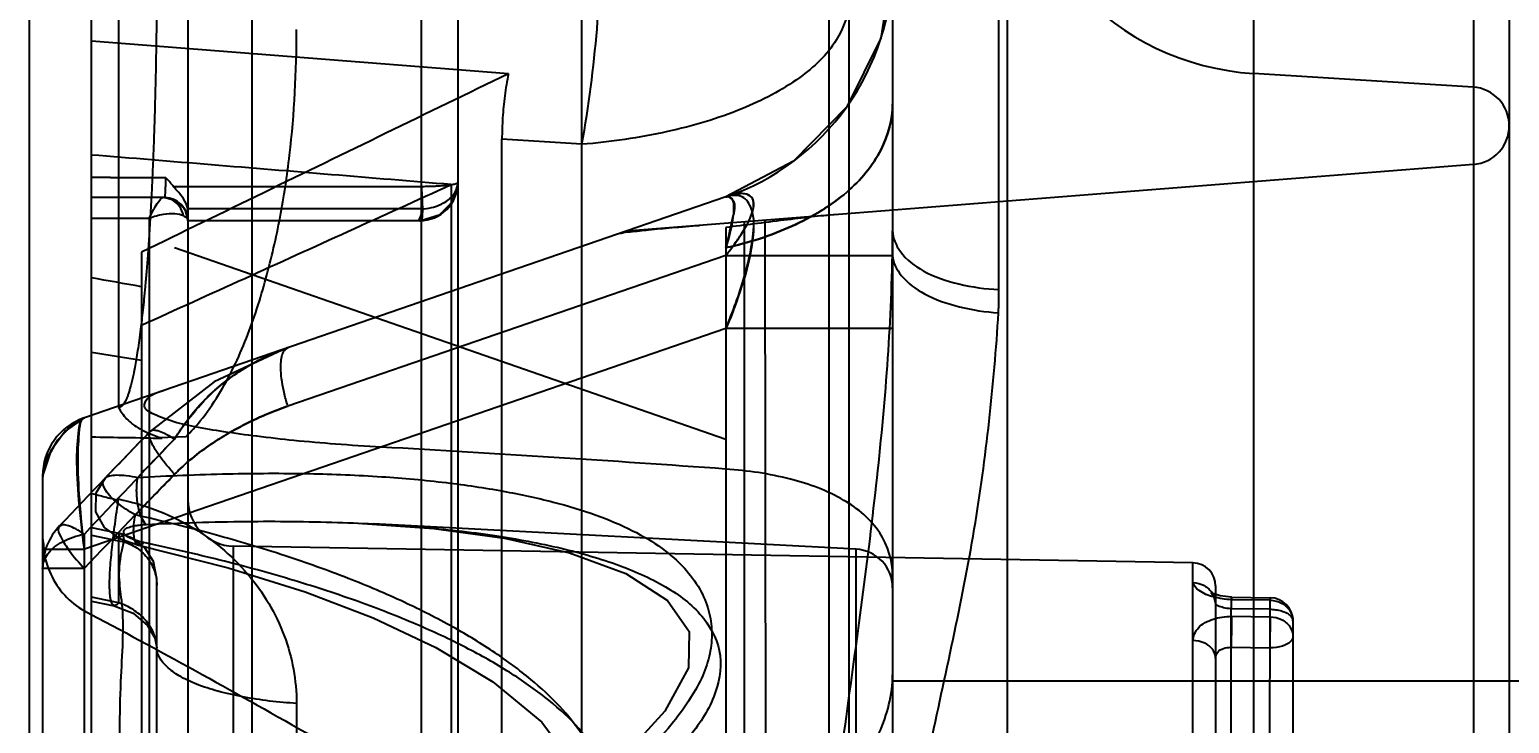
# Model space of a CAD drawing. Header units: millimetres. Extents: x 3267 to 5677, y -4731 to 2600.
# Drawn here: x 4723.18 to 4742.42, y -157.64 to -148.62 of the extents above; entities that cross this region are included whole.
import ezdxf

# ---------------------------------------------------------------- set-up
doc = ezdxf.new("R2010")
doc.units = ezdxf.units.MM
doc.header["$LTSCALE"] = 16.335
doc.header["$PDMODE"] = 3
doc.header["$PDSIZE"] = 0.3125
doc.layers.get('0').update_dxf_attribs({"linetype": 'CONTINUOUS'})
doc.layers.get('Defpoints').update_dxf_attribs({"linetype": 'CONTINUOUS'})
doc.styles.get("Standard").update_dxf_attribs({"font": 'txt', "width": 0.8})
doc.dimstyles.get("Standard").update_dxf_attribs({"dimtxt": 0.15625, "dimasz": 0.1875, "dimexe": 0.125, "dimexo": 0.0625, "dimtad": 0, "dimtih": 1, "dimtoh": 1, "dimdsep": 46, "dimtxsty": 'Standard', "dimcen": 0.09, "dimadec": 0, "dimazin": 0, "dimtp": 0.01, "dimtm": 0.01, "dimtfac": 1, "dimtofl": 0, "dimtmove": 0, "dimatfit": 3, "dimfxl": 0, "dimtolj": 1, "dimarcsym": 0})

# ---------------------------------------------------------------- blocks, each defined once
blk = doc.blocks.new('*D133')
at = {"color": 4, "lineweight": -2}
for p, q in [((4723.177, -202.237), (4723.177, -27.593)), ((4731.177, -27.593), (4748.892, -27.593)), ((4793.176, -27.593), (4772.359, -27.593)), ((4801.176, -192.521), (4801.176, -27.593))]:
    blk.add_line(p, q, dxfattribs=at)
at = {"color": 4}
for points in [[(4731.177, -26.259), (4731.177, -28.926), (4723.177, -27.593)], [(4793.176, -26.259), (4793.176, -28.926), (4801.176, -27.593)]]:
    blk.add_solid(points, dxfattribs=at)
at = {"layer": 'Defpoints', "color": 0}
for p in [(4723.177, -27.593), (4801.176, -192.521), (4723.177, -202.237)]:
    blk.add_point(p, dxfattribs=at)
at = {"color": 6, "insert": (4760.626, -27.593), "char_height": 8, "attachment_point": 5}
blk.add_mtext('\\A1;78.00', dxfattribs=at)

msp = doc.modelspace()

# ---------------------------------------------------------------- linework, layer by layer
at = {"color": 6, "linetype": 'Continuous'}
for p, q in [((4723.981, -365.077), (4723.981, -45.077)), ((4728.274, -174.175), (4728.274, -97.94)), ((4728.748, -98.44), (4728.748, -174.047)), ((4725.236, -99.547), (4725.236, -278.306)), ((4726.066, -114.238), (4726.066, -254.39)), ((4733.571, -115.642), (4733.571, -195.988)), ((4734.401, -116.63), (4734.401, -253.414)), ((4724.335, -132.858), (4724.335, -153.531)), ((4730.36, -167.252), (4730.36, -137.98)), ((4741.957, -141.183), (4741.957, -258.911)), ((4733.831, -141.636), (4733.831, -166.04)), ((4742.421, -141.685), (4742.421, -258.408)), ((4739.093, -142.366), (4739.093, -257.727)), ((4735.889, -145.777), (4735.889, -254.317)), ((4735.784, -151.999), (4735.784, -146.648)), ((4729.403, -149.191), (4723.981, -148.767)), ((4741.949, -149.365), (4739.093, -149.187)), ((4733.804, -149.62), (4733.111, -150.329)), ((4729.32, -163.041), (4729.32, -150.042)), ((4730.36, -150.109), (4729.32, -150.042)), ((4741.957, -150.371), (4730.944, -151.237)), ((4733.111, -150.329), (4732.232, -150.794)), ((4724.231, -150.542), (4723.981, -150.542)), ((4724.231, -150.542), (4724.95, -150.542)), ((4725.045, -150.656), (4728.263, -150.656)), ((4728.66, -150.633), (4728.66, -164.47)), ((4732.232, -150.794), (4723.889, -153.667)), ((4724.934, -150.802), (4723.981, -150.802)), ((4723.981, -151.069), (4724.733, -151.069)), ((4724.733, -151.069), (4724.733, -178.364)), ((4728.274, -150.949), (4725.236, -150.949)), ((4728.274, -151.103), (4725.236, -151.103)), ((4732.232, -151.191), (4732.232, -166.287)), ((4732.472, -151.117), (4732.472, -248.976)), ((4732.74, -151.096), (4732.796, -192.891)), ((4725.063, -151.453), (4732.232, -153.944)), ((4724.631, -151.514), (4724.631, -167.424)), ((4732.232, -151.554), (4726.534, -153.516)), ((4732.232, -151.554), (4734.398, -151.554)), ((4732.232, -152.504), (4723.889, -155.377)), ((4734.401, -152.504), (4732.232, -152.504)), ((4726.527, -152.758), (4725.577, -153.199)), ((4725.577, -153.199), (4724.747, -153.841)), ((4723.888, -153.666), (4723.641, -153.84)), ((4724.858, -153.925), (4725.211, -153.909)), ((4723.346, -154.417), (4723.346, -162.654)), ((4723.981, -155.092), (4724.354, -155.171)), ((4733.925, -155.376), (4727.647, -155.047)), ((4723.889, -161.703), (4723.889, -155.179)), ((4723.981, -155.192), (4724.335, -155.266)), ((4724.335, -155.266), (4724.335, -156.074)), ((4723.346, -155.377), (4723.888, -155.377)), ((4725.828, -164.358), (4725.828, -155.336)), ((4738.306, -155.554), (4725.828, -155.336)), ((4733.925, -162.307), (4733.925, -155.376)), ((4723.888, -155.626), (4723.346, -155.626)), ((4738.306, -164.14), (4738.306, -155.554)), ((4724.831, -173.817), (4724.831, -155.758)), ((4738.602, -155.855), (4738.602, -163.838)), ((4724.335, -156.074), (4723.981, -156.001)), ((4723.981, -156.053), (4724.275, -156.113)), ((4738.808, -156), (4739.31, -156.008)), ((4739.311, -156.041), (4738.808, -156.033)), ((4739.306, -158.454), (4739.311, -156.041)), ((4738.803, -158.589), (4738.803, -156.151)), ((4739.306, -156.158), (4738.803, -156.151)), ((4738.808, -156.249), (4739.311, -156.257)), ((4739.607, -156.309), (4739.607, -158.303)), ((4738.803, -156.653), (4739.306, -156.661)), ((4801.176, -157.092), (4734.401, -157.092)), ((4726.649, -157.382), (4726.649, -158.727))]:
    msp.add_line(p, q, dxfattribs=at)
for points in [[(4734.401, -147.752), (4734.249, -148.73), (4733.804, -149.62)], [(4728.251, -151.103), (4728.517, -151.024), (4728.688, -150.84), (4728.746, -150.639)], [(4728.274, -151.103), (4728.505, -151.032), (4728.671, -150.87), (4728.746, -150.638)], [(4728.746, -150.634), (4728.743, -150.651), (4728.739, -150.666), (4728.734, -150.676), (4728.728, -150.68)], [(4725.195, -150.952), (4725.082, -150.84), (4724.934, -150.802)], [(4724.934, -150.802), (4725.085, -150.842), (4725.195, -150.952), (4725.236, -151.102)], [(4723.888, -153.666), (4723.691, -153.794), (4723.526, -153.977), (4723.4, -154.204)], [(4723.888, -153.666), (4723.7, -153.787), (4723.539, -153.959)], [(4723.641, -153.84), (4723.451, -154.096), (4723.346, -154.42)], [(4723.539, -153.959), (4723.415, -154.17), (4723.346, -154.417)], [(4724.159, -154.451), (4724.04, -154.648), (4724.035, -154.891), (4724.147, -155.094), (4724.345, -155.237), (4724.594, -155.322)], [(4727.444, -155.037), (4728.436, -155.107), (4729.355, -155.232), (4730.198, -155.424), (4730.929, -155.694), (4731.473, -156.043), (4731.754, -156.447), (4731.745, -156.919), (4731.44, -157.485), (4730.948, -158.02), (4730.339, -158.518)], [(4724.831, -155.76), (4724.788, -155.538), (4724.677, -155.359), (4724.524, -155.237), (4724.353, -155.173)], [(4724.594, -155.322), (4725.759, -155.617), (4726.759, -155.93), (4727.646, -156.27), (4728.458, -156.654), (4729.202, -157.101), (4729.839, -157.627), (4730.287, -158.229), (4730.443, -158.842)], [(4738.808, -156), (4738.66, -155.983), (4738.565, -155.954), (4738.544, -155.943), (4738.575, -155.982), (4738.602, -156.085)], [(4724.275, -156.113), (4724.522, -156.21), (4724.709, -156.368), (4724.806, -156.53), (4724.831, -156.66)]]:
    msp.add_lwpolyline(points, dxfattribs=at)
for centre, radius, start, end in [((4739.306, -145.777), 3.417, 93.5697, 266.4303), ((4731.185, -147.753), 3.216, 289.0001, 360), ((4741.917, -149.868), 0.504, 274.4999, 86.4303), ((4728.248, -150.603), 0.5, 270, 0), ((4724.934, -151.103), 0.301, 0, 90), ((4736.418, -182.325), 31.414, 96.9941, 97.6577), ((4714.04, -151.209), 20.361, 359.0293, 359.9336), ((4724.314, -151.987), 11.469, 358.4359, 359.9443), ((4724.15, -154.427), 0.804, 109, 180), ((4815.143, -241.645), 126.019, 135.83303, 136.6095), ((4814.857, -240.478), 124.704, 136.05905, 136.84198), ((4815.087, -241.591), 125.941, 135.83287, 136.22202), ((4815.525, -241.119), 125.631, 136.06035, 136.37556), ((4814.849, -241.614), 125.171, 135.83296, 136.60964), ((4814.809, -241.576), 125.115, 135.8329, 136.16931), ((4725.839, -154.733), 0.603, 180, 269), ((4724.15, -155.626), 0.804, 136.6094, 180), ((4733.899, -155.878), 0.502, 0, 87), ((4738.301, -155.855), 0.301, 0, 88.9997), ((4739.306, -156.309), 0.301, 359.9996, 89.1332)]:
    msp.add_arc(centre, radius, start, end, dxfattribs=at)
for centre, major_axis, ratio, start_param, end_param in [((4549.851, -170.463), (632.061, -100.088), 0.073919, 1.302347, 1.303417), ((4738.907, -200.047), (593.837, -95.142), 0.073664, 1.60664, 1.607734), ((4711.955, -185.977), (96.55, 0), 0.335213, 1.359208, 1.406478)]:
    msp.add_ellipse(centre, major_axis=major_axis, ratio=ratio, start_param=start_param, end_param=end_param, dxfattribs=at)
for points, knots in [([(4730.36, -150.109), (4730.45, -149.613), (4730.577, -148.598), (4730.637, -147.335), (4730.615, -146.355), (4730.565, -145.7), (4730.486, -145.132), (4730.408, -144.786), (4730.36, -144.634)], [0, 0, 0, 0, 0.274324, 0.555805, 0.687529, 0.807843, 0.913131, 1, 1, 1, 1]), ([(4724.831, -147.761), (4724.831, -147.951), (4724.829, -148.301), (4724.824, -148.785), (4724.816, -149.192), (4724.808, -149.533), (4724.8, -149.82), (4724.792, -150.061), (4724.784, -150.263), (4724.778, -150.429), (4724.771, -150.572), (4724.762, -150.762), (4724.749, -151.006), (4724.732, -151.292), (4724.714, -151.548), (4724.697, -151.767), (4724.68, -151.955), (4724.665, -152.119), (4724.65, -152.263), (4724.635, -152.392), (4724.62, -152.523), (4724.602, -152.655), (4724.583, -152.788), (4724.564, -152.905), (4724.546, -153.008), (4724.528, -153.098), (4724.511, -153.175), (4724.494, -153.242), (4724.479, -153.299), (4724.464, -153.347), (4724.45, -153.387), (4724.433, -153.431), (4724.411, -153.474), (4724.381, -153.519), (4724.35, -153.53), (4724.335, -153.531)], [0, 0, 0, 0, 0.09748, 0.179672, 0.248718, 0.306497, 0.35467, 0.396043, 0.430215, 0.458346, 0.4812, 0.503715, 0.556137, 0.606693, 0.650563, 0.687606, 0.719505, 0.747436, 0.772134, 0.794171, 0.814053, 0.839559, 0.862527, 0.882821, 0.90065, 0.916228, 0.929764, 0.941447, 0.951483, 0.960023, 0.967247, 0.973315, 0.983974, 0.992429, 1, 1, 1, 1]), ([(4733.831, -148.226), (4733.831, -148.41), (4733.686, -148.822), (4733.163, -149.303), (4732.402, -149.694), (4731.441, -149.977), (4730.733, -150.079), (4730.36, -150.109)], [0, 0, 0, 0, 0.130542, 0.291516, 0.493899, 0.733917, 1, 1, 1, 1]), ([(4725.212, -153.909), (4725.277, -153.846), (4725.432, -153.676), (4725.716, -153.26), (4726.014, -152.64), (4726.261, -151.857), (4726.445, -151.059), (4726.608, -149.98), (4726.649, -149.161), (4726.649, -148.616)], [0, 0, 0, 0, 0.048584, 0.122871, 0.269322, 0.415578, 0.561921, 0.707866, 1, 1, 1, 1]), ([(4729.403, -149.191), (4728.872, -149.449), (4727.812, -149.965), (4726.221, -150.739), (4725.161, -151.256), (4724.631, -151.514)], [0, 0, 0, 0, 0.333367, 0.666702, 1, 1, 1, 1]), ([(4729.403, -149.191), (4729.385, -149.286), (4729.354, -149.477), (4729.326, -149.761), (4729.32, -149.949), (4729.32, -150.042)], [0, 0, 0, 0, 0.340969, 0.675786, 1, 1, 1, 1]), ([(4734.401, -149.585), (4734.401, -149.788), (4734.275, -150.231), (4733.895, -150.683), (4733.471, -150.984), (4732.955, -151.254), (4732.527, -151.391), (4732.232, -151.453)], [0, 0, 0, 0, 0.19841, 0.431538, 0.564194, 0.705677, 1, 1, 1, 1]), ([(4732.232, -151.453), (4732.527, -151.391), (4732.955, -151.254), (4733.472, -150.984), (4733.895, -150.683), (4734.275, -150.231), (4734.401, -149.788), (4734.401, -149.585)], [0, 0, 0, 0, 0.29434, 0.435828, 0.568484, 0.801601, 1, 1, 1, 1]), ([(4728.66, -150.633), (4728.141, -150.59), (4727.101, -150.504), (4725.541, -150.376), (4724.501, -150.29), (4723.981, -150.248)], [0, 0, 0, 0, 0.333223, 0.666557, 1, 1, 1, 1]), ([(4724.631, -152.463), (4725.078, -152.259), (4725.974, -151.853), (4727.317, -151.242), (4728.213, -150.836), (4728.66, -150.633)], [0, 0, 0, 0, 0.333301, 0.666636, 1, 1, 1, 1]), ([(4724.934, -150.802), (4724.936, -150.802), (4724.937, -150.793), (4724.94, -150.781), (4724.941, -150.758), (4724.944, -150.728), (4724.945, -150.691), (4724.948, -150.628), (4724.949, -150.578), (4724.95, -150.542)], [0, 0, 0, 0, 0.020391, 0.074183, 0.160248, 0.276529, 0.420852, 0.591015, 1, 1, 1, 1]), ([(4724.95, -150.547), (4724.96, -150.559), (4724.984, -150.58), (4725.014, -150.618), (4725.035, -150.644), (4725.045, -150.656)], [0, 0, 0, 0, 0.321686, 0.662824, 1, 1, 1, 1]), ([(4725.236, -150.985), (4725.236, -150.949), (4725.214, -150.868), (4725.143, -150.759), (4725.075, -150.694), (4725.045, -150.656)], [0, 0, 0, 0, 0.280517, 0.626971, 1, 1, 1, 1]), ([(4728.274, -150.949), (4728.317, -150.946), (4728.398, -150.936), (4728.506, -150.902), (4728.591, -150.856), (4728.658, -150.807), (4728.702, -150.75), (4728.727, -150.699), (4728.748, -150.652), (4728.748, -150.621), (4728.748, -150.603)], [0, 0, 0, 0, 0.202272, 0.378018, 0.527657, 0.652832, 0.762666, 0.855177, 0.919372, 1, 1, 1, 1]), ([(4728.274, -150.656), (4728.297, -150.656), (4728.331, -150.655), (4728.375, -150.654), (4728.405, -150.653), (4728.435, -150.652), (4728.463, -150.651), (4728.49, -150.649), (4728.521, -150.647), (4728.555, -150.645), (4728.591, -150.641), (4728.624, -150.638), (4728.656, -150.634), (4728.684, -150.629), (4728.713, -150.622), (4728.733, -150.617), (4728.748, -150.608), (4728.748, -150.603)], [0, 0, 0, 0, 0.14418, 0.210493, 0.273804, 0.334691, 0.393326, 0.449737, 0.503953, 0.586159, 0.662351, 0.731248, 0.791571, 0.859631, 0.914257, 0.972679, 1, 1, 1, 1]), ([(4728.274, -151.103), (4728.277, -151.102), (4728.281, -151.088), (4728.284, -151.07), (4728.287, -151.042), (4728.288, -151.014), (4728.289, -150.985), (4728.289, -150.953), (4728.289, -150.918), (4728.288, -150.882), (4728.287, -150.844), (4728.285, -150.805), (4728.283, -150.77), (4728.281, -150.738), (4728.278, -150.701), (4728.276, -150.674), (4728.274, -150.656)], [0, 0, 0, 0, 0.022258, 0.074921, 0.143783, 0.200219, 0.264483, 0.335895, 0.41331, 0.495115, 0.579918, 0.66632, 0.752927, 0.817175, 0.880162, 1, 1, 1, 1]), ([(4724.733, -151.069), (4724.758, -151.02), (4724.799, -150.936), (4724.854, -150.852), (4724.893, -150.802), (4724.911, -150.802)], [0, 0, 0, 0, 0.504707, 0.83869, 1, 1, 1, 1]), ([(4725.177, -151.037), (4725.168, -150.994), (4725.134, -150.913), (4725.037, -150.824), (4724.953, -150.801), (4724.911, -150.801)], [0, 0, 0, 0, 0.344484, 0.669866, 1, 1, 1, 1]), ([(4732.232, -151.554), (4732.291, -151.481), (4732.392, -151.347), (4732.517, -151.144), (4732.59, -150.978), (4732.606, -150.82), (4732.502, -150.744), (4732.374, -150.752), (4732.285, -150.776), (4732.232, -150.794)], [0, 0, 0, 0, 0.230807, 0.418215, 0.583553, 0.690564, 0.770649, 0.86286, 1, 1, 1, 1]), ([(4732.232, -151.554), (4732.267, -151.511), (4732.332, -151.426), (4732.419, -151.301), (4732.492, -151.184), (4732.545, -151.077), (4732.582, -150.981), (4732.597, -150.898), (4732.589, -150.828), (4732.552, -150.777), (4732.492, -150.752), (4732.418, -150.749), (4732.329, -150.763), (4732.266, -150.782), (4732.232, -150.794)], [0, 0, 0, 0, 0.137628, 0.263242, 0.376786, 0.476469, 0.560334, 0.629048, 0.683639, 0.729565, 0.778231, 0.837844, 0.911195, 1, 1, 1, 1]), ([(4732.232, -152.504), (4732.323, -152.287), (4732.467, -151.897), (4732.587, -151.375), (4732.613, -151.004), (4732.461, -150.752), (4732.299, -150.771), (4732.232, -150.794)], [0, 0, 0, 0, 0.350132, 0.615024, 0.7957, 0.895275, 1, 1, 1, 1]), ([(4732.232, -151.453), (4732.271, -151.325), (4732.297, -151.131), (4732.384, -150.865), (4732.264, -150.783), (4732.232, -150.794)], [0, 0, 0, 0, 0.553767, 0.860353, 1, 1, 1, 1]), ([(4732.232, -150.794), (4732.246, -150.789), (4732.276, -150.784), (4732.315, -150.815), (4732.331, -150.869), (4732.335, -150.944), (4732.328, -151.041), (4732.299, -151.215), (4732.262, -151.354), (4732.232, -151.453)], [0, 0, 0, 0, 0.060095, 0.113181, 0.184249, 0.284195, 0.41583, 0.579458, 1, 1, 1, 1]), ([(4724.733, -151.069), (4724.793, -151.046), (4724.904, -151.014), (4725.056, -151.002), (4725.144, -151.019), (4725.177, -151.037)], [0, 0, 0, 0, 0.426864, 0.750224, 1, 1, 1, 1]), ([(4725.177, -151.037), (4725.188, -151.043), (4725.208, -151.054), (4725.23, -151.077), (4725.236, -151.095), (4725.236, -151.103)], [0, 0, 0, 0, 0.410964, 0.734493, 1, 1, 1, 1]), ([(4728.274, -150.949), (4728.278, -150.975), (4728.282, -151.016), (4728.226, -151.102), (4728.251, -151.103)], [0, 0, 0, 0, 0.51475, 1, 1, 1, 1]), ([(4733.667, -151.023), (4733.561, -151.032), (4733.334, -151.054), (4732.976, -151.097), (4732.725, -151.129), (4732.593, -151.145)], [0, 0, 0, 0, 0.295918, 0.63226, 1, 1, 1, 1]), ([(4730.856, -151.268), (4730.898, -151.253), (4731.024, -151.245), (4731.249, -151.216), (4731.55, -151.191), (4731.771, -151.172), (4731.89, -151.163)], [0, 0, 0, 0, 0.128065, 0.360547, 0.656003, 1, 1, 1, 1]), ([(4732.592, -151.108), (4732.592, -151.199), (4732.58, -151.39), (4732.513, -151.737), (4732.384, -152.109), (4732.289, -152.386), (4732.232, -152.504)], [0, 0, 0, 0, 0.187799, 0.395917, 0.728869, 1, 1, 1, 1]), ([(4732.593, -151.145), (4732.591, -151.269), (4732.561, -151.542), (4732.434, -151.997), (4732.308, -152.321), (4732.232, -152.504)], [0, 0, 0, 0, 0.263927, 0.578292, 1, 1, 1, 1]), ([(4734.401, -151.233), (4734.401, -151.329), (4734.502, -151.552), (4734.82, -151.793), (4735.27, -151.943), (4735.608, -151.991), (4735.784, -151.999)], [0, 0, 0, 0, 0.170825, 0.39946, 0.690175, 1, 1, 1, 1]), ([(4733.249, -164.576), (4733.22, -163.453), (4733.298, -161.759), (4733.536, -159.523), (4733.755, -157.867), (4733.981, -156.245), (4734.183, -154.656), (4734.337, -153.096), (4734.389, -152.063), (4734.398, -151.552)], [0, 0, 0, 0, 0.257636, 0.387754, 0.515549, 0.640629, 0.763121, 0.882893, 1, 1, 1, 1]), ([(4734.398, -151.554), (4734.405, -151.648), (4734.518, -151.86), (4734.835, -152.089), (4735.277, -152.239), (4735.608, -152.291), (4735.779, -152.3)], [0, 0, 0, 0, 0.17028, 0.400719, 0.691435, 1, 1, 1, 1]), ([(4734.083, -163.867), (4734.084, -163.016), (4734.281, -161.035), (4734.825, -158.128), (4735.517, -155.154), (4735.717, -153.243), (4735.779, -152.3)], [0, 0, 0, 0, 0.218036, 0.508595, 0.757972, 1, 1, 1, 1]), ([(4725.063, -153.944), (4725.171, -153.764), (4725.426, -153.425), (4725.93, -153.018), (4726.324, -152.828), (4726.534, -152.756)], [0, 0, 0, 0, 0.32758, 0.652911, 1, 1, 1, 1]), ([(4725.063, -153.944), (4725.174, -153.763), (4725.433, -153.424), (4725.935, -153.015), (4726.327, -152.827), (4726.534, -152.756)], [0, 0, 0, 0, 0.33149, 0.657711, 1, 1, 1, 1]), ([(4726.534, -153.516), (4726.531, -153.506), (4726.511, -153.44), (4726.481, -153.321), (4726.453, -153.165), (4726.442, -153.028), (4726.446, -152.93), (4726.457, -152.868), (4726.468, -152.832), (4726.482, -152.802), (4726.502, -152.774), (4726.521, -152.76), (4726.534, -152.756)], [0, 0, 0, 0, 0.040045, 0.258689, 0.460907, 0.63408, 0.771298, 0.826207, 0.872632, 0.913103, 0.949687, 1, 1, 1, 1]), ([(4727.749, -154.048), (4727.551, -154.037), (4727.172, -154.013), (4726.633, -153.966), (4726.149, -153.912), (4725.719, -153.852), (4725.349, -153.794), (4725.033, -153.72), (4724.83, -153.639), (4724.636, -153.545), (4724.726, -153.36), (4724.844, -153.338), (4724.917, -153.313)], [0, 0, 0, 0, 0.17047, 0.325027, 0.464034, 0.588055, 0.696891, 0.787812, 0.857783, 0.901986, 0.934328, 1, 1, 1, 1]), ([(4724.335, -153.531), (4724.347, -153.558), (4724.378, -153.61), (4724.439, -153.683), (4724.518, -153.752), (4724.615, -153.816), (4724.745, -153.873), (4724.841, -153.916), (4724.901, -153.933)], [0, 0, 0, 0, 0.122782, 0.253752, 0.399828, 0.56133, 0.738925, 1, 1, 1, 1]), ([(4726.534, -153.516), (4726.495, -153.529), (4726.396, -153.565), (4726.233, -153.63), (4726.041, -153.718), (4725.833, -153.826), (4725.609, -153.958), (4725.372, -154.123), (4725.189, -154.276), (4725.087, -154.376), (4725.063, -154.401)], [0, 0, 0, 0, 0.071701, 0.182365, 0.303884, 0.438306, 0.58759, 0.753609, 0.9382, 1, 1, 1, 1]), ([(4725.063, -154.401), (4725.087, -154.376), (4725.189, -154.276), (4725.372, -154.123), (4725.609, -153.958), (4725.833, -153.826), (4726.041, -153.718), (4726.233, -153.63), (4726.396, -153.565), (4726.495, -153.529), (4726.534, -153.516)], [0, 0, 0, 0, 0.0618, 0.246391, 0.41241, 0.561693, 0.696116, 0.817635, 0.928299, 1, 1, 1, 1]), ([(4723.889, -155.377), (4723.861, -155.164), (4723.818, -154.775), (4723.782, -154.236), (4723.805, -153.911), (4723.836, -153.685), (4723.889, -153.667)], [0, 0, 0, 0, 0.372217, 0.687293, 0.904062, 1, 1, 1, 1]), ([(4723.889, -155.377), (4723.861, -155.164), (4723.818, -154.775), (4723.782, -154.236), (4723.805, -153.911), (4723.836, -153.685), (4723.889, -153.667)], [0, 0, 0, 0, 0.372216, 0.687293, 0.904062, 1, 1, 1, 1]), ([(4723.889, -153.667), (4723.837, -153.685), (4723.805, -153.909), (4723.782, -154.233), (4723.818, -154.773), (4723.861, -155.163), (4723.889, -155.377)], [0, 0, 0, 0, 0.095238, 0.311081, 0.626206, 1, 1, 1, 1]), ([(4723.888, -153.667), (4723.836, -153.685), (4723.812, -153.912), (4723.795, -154.232), (4723.821, -154.772), (4723.862, -155.162), (4723.888, -155.377)], [0, 0, 0, 0, 0.095402, 0.31016, 0.623994, 1, 1, 1, 1]), ([(4725.063, -154.401), (4725.055, -154.394), (4725.011, -154.345), (4724.935, -154.256), (4724.848, -154.139), (4724.784, -154.037), (4724.749, -153.962), (4724.735, -153.914), (4724.731, -153.88), (4724.737, -153.847), (4724.765, -153.827), (4724.784, -153.824), (4724.794, -153.825)], [0, 0, 0, 0, 0.043607, 0.277234, 0.485534, 0.65549, 0.781262, 0.828118, 0.865564, 0.922994, 0.957235, 1, 1, 1, 1]), ([(4724.794, -153.825), (4724.811, -153.826), (4724.859, -153.834), (4724.943, -153.871), (4725.014, -153.912), (4725.056, -153.939), (4725.063, -153.944)], [0, 0, 0, 0, 0.170602, 0.493319, 0.915243, 1, 1, 1, 1]), ([(4724.794, -153.825), (4724.811, -153.826), (4724.859, -153.834), (4724.943, -153.871), (4725.014, -153.912), (4725.056, -153.939), (4725.063, -153.944)], [0, 0, 0, 0, 0.170603, 0.493323, 0.91525, 1, 1, 1, 1]), ([(4723.389, -154.204), (4723.379, -154.23), (4723.377, -154.287), (4723.353, -154.366), (4723.348, -154.421), (4723.346, -154.448)], [0, 0, 0, 0, 0.335997, 0.680529, 1, 1, 1, 1]), ([(4734.401, -155.723), (4734.401, -155.528), (4734.274, -155.113), (4733.75, -154.685), (4733.046, -154.43), (4732.516, -154.354), (4732.232, -154.334)], [0, 0, 0, 0, 0.208166, 0.431419, 0.69679, 1, 1, 1, 1]), ([(4724.552, -154.93), (4724.468, -154.884), (4724.325, -154.788), (4724.178, -154.65), (4724.103, -154.489), (4724.183, -154.432), (4724.218, -154.422)], [0, 0, 0, 0, 0.391912, 0.683852, 0.854404, 1, 1, 1, 1]), ([(4724.218, -154.422), (4724.248, -154.414), (4724.321, -154.408), (4724.443, -154.417), (4724.534, -154.433), (4724.584, -154.443)], [0, 0, 0, 0, 0.251831, 0.585958, 1, 1, 1, 1]), ([(4724.694, -155.055), (4724.668, -155.034), (4724.629, -154.967), (4724.595, -154.859), (4724.578, -154.76), (4724.571, -154.684), (4724.569, -154.632), (4724.569, -154.58), (4724.573, -154.517), (4724.579, -154.471), (4724.584, -154.443)], [0, 0, 0, 0, 0.15757, 0.344997, 0.535902, 0.623662, 0.703798, 0.782899, 0.867167, 1, 1, 1, 1]), ([(4724.584, -154.443), (4724.975, -154.421), (4725.718, -154.389), (4726.776, -154.386), (4727.723, -154.423), (4728.565, -154.499), (4729.31, -154.609), (4729.962, -154.748), (4730.527, -154.917), (4731.004, -155.115), (4731.393, -155.345), (4731.69, -155.602), (4731.897, -155.879), (4732.018, -156.165), (4732.059, -156.454), (4732.032, -156.743), (4731.935, -157.034), (4731.771, -157.33), (4731.543, -157.643), (4731.248, -157.973), (4730.879, -158.314), (4730.598, -158.531), (4730.447, -158.641)], [0, 0, 0, 0, 0.105972, 0.201082, 0.286218, 0.362217, 0.429799, 0.489708, 0.542563, 0.588933, 0.629287, 0.664232, 0.694676, 0.72187, 0.74742, 0.772835, 0.799707, 0.829703, 0.864245, 0.904056, 0.949322, 1, 1, 1, 1]), ([(4723.981, -154.651), (4724.04, -154.663), (4724.157, -154.695), (4724.273, -154.726), (4724.332, -154.738)], [0, 0, 0, 0, 0.499997, 1, 1, 1, 1]), ([(4724.335, -156.074), (4724.327, -156.083), (4724.314, -156.098), (4724.289, -156.113), (4724.264, -156.107), (4724.247, -156.082), (4724.234, -156.045), (4724.224, -155.991), (4724.218, -155.922), (4724.216, -155.797), (4724.225, -155.604), (4724.25, -155.339), (4724.287, -155.039), (4724.318, -154.83), (4724.335, -154.723)], [0, 0, 0, 0, 0.024223, 0.041144, 0.055035, 0.072959, 0.099155, 0.135261, 0.182052, 0.240021, 0.388699, 0.572581, 0.780213, 1, 1, 1, 1]), ([(4724.335, -154.723), (4724.658, -154.792), (4725.286, -155.024), (4726.045, -155.654), (4726.536, -156.47), (4726.648, -157.085), (4726.649, -157.382)], [0, 0, 0, 0, 0.261519, 0.518412, 0.764985, 1, 1, 1, 1]), ([(4723.613, -155.058), (4723.589, -155.058), (4723.523, -155.11), (4723.6, -155.253), (4723.702, -155.421), (4723.82, -155.554), (4723.888, -155.626)], [0, 0, 0, 0, 0.101642, 0.271382, 0.573903, 1, 1, 1, 1]), ([(4723.888, -155.179), (4723.852, -155.155), (4723.786, -155.115), (4723.694, -155.073), (4723.637, -155.058), (4723.613, -155.058)], [0, 0, 0, 0, 0.427609, 0.763377, 1, 1, 1, 1]), ([(4724.662, -155.291), (4724.639, -155.286), (4724.595, -155.275), (4724.527, -155.253), (4724.464, -155.225), (4724.414, -155.192), (4724.394, -155.145), (4724.425, -155.105), (4724.481, -155.084), (4724.548, -155.068), (4724.622, -155.059), (4724.669, -155.056), (4724.694, -155.055)], [0, 0, 0, 0, 0.111122, 0.212685, 0.341848, 0.435447, 0.494766, 0.55462, 0.647539, 0.774788, 0.882039, 1, 1, 1, 1]), ([(4724.662, -155.291), (4724.646, -155.307), (4724.616, -155.331), (4724.576, -155.316), (4724.558, -155.293), (4724.545, -155.264), (4724.537, -155.229), (4724.532, -155.191), (4724.53, -155.151), (4724.53, -155.106), (4724.535, -155.032), (4724.544, -154.972), (4724.552, -154.93)], [0, 0, 0, 0, 0.140976, 0.189959, 0.245218, 0.31063, 0.384836, 0.463907, 0.544575, 0.632477, 0.735875, 1, 1, 1, 1]), ([(4730.714, -158.842), (4730.715, -158.729), (4730.687, -158.492), (4730.57, -158.133), (4730.364, -157.767), (4730.068, -157.404), (4729.686, -157.049), (4729.219, -156.705), (4728.667, -156.371), (4728.028, -156.048), (4727.298, -155.739), (4726.474, -155.446), (4725.55, -155.17), (4724.896, -155.008), (4724.552, -154.93)], [0, 0, 0, 0, 0.043811, 0.091928, 0.145671, 0.205889, 0.272992, 0.347793, 0.431017, 0.523361, 0.625575, 0.738465, 0.862977, 1, 1, 1, 1]), ([(4724.694, -155.055), (4725.127, -155.034), (4725.957, -155.007), (4727.145, -155.018), (4728.224, -155.076), (4729.196, -155.183), (4730.064, -155.345), (4730.827, -155.561), (4731.467, -155.849), (4731.961, -156.227), (4732.218, -156.758), (4732.097, -157.342), (4731.743, -157.872), (4731.215, -158.383), (4730.792, -158.69), (4730.557, -158.842)], [0, 0, 0, 0, 0.120732, 0.230942, 0.330622, 0.421261, 0.502885, 0.576253, 0.641352, 0.697421, 0.746365, 0.796355, 0.855056, 0.921928, 1, 1, 1, 1]), ([(4723.346, -155.626), (4723.346, -155.559), (4723.408, -155.409), (4723.615, -155.257), (4723.79, -155.199), (4723.888, -155.179)], [0, 0, 0, 0, 0.268855, 0.599873, 1, 1, 1, 1]), ([(4723.346, -155.231), (4723.347, -155.245), (4723.349, -155.277), (4723.36, -155.325), (4723.358, -155.36), (4723.362, -155.377)], [0, 0, 0, 0, 0.288685, 0.647243, 1, 1, 1, 1]), ([(4724.354, -155.171), (4724.431, -155.187), (4724.291, -155.635), (4724.424, -156.145), (4724.341, -157.199), (4724.343, -157.941), (4724.335, -158.362)], [0, 0, 0, 0, 0.074073, 0.283735, 0.603812, 1, 1, 1, 1]), ([(4724.335, -155.266), (4724.337, -155.248), (4724.345, -155.226), (4724.34, -155.168), (4724.354, -155.171)], [0, 0, 0, 0, 0.555376, 1, 1, 1, 1]), ([(4724.335, -155.266), (4724.401, -155.277), (4724.534, -155.323), (4724.699, -155.457), (4724.807, -155.64), (4724.831, -155.777), (4724.831, -155.843)], [0, 0, 0, 0, 0.244235, 0.503144, 0.759947, 1, 1, 1, 1]), ([(4730.824, -158.842), (4730.824, -158.71), (4730.779, -158.429), (4730.586, -158.026), (4730.277, -157.641), (4729.869, -157.279), (4729.374, -156.939), (4728.798, -156.62), (4728.138, -156.317), (4727.387, -156.028), (4726.53, -155.75), (4725.611, -155.501), (4724.973, -155.356), (4724.662, -155.291)], [0, 0, 0, 0, 0.052853, 0.111546, 0.17694, 0.24936, 0.32901, 0.416452, 0.512543, 0.619219, 0.738348, 0.873, 1, 1, 1, 1]), ([(4723.356, -155.377), (4723.371, -155.488), (4723.436, -155.705), (4723.619, -155.985), (4723.793, -156.126), (4723.889, -156.177)], [0, 0, 0, 0, 0.339356, 0.67216, 1, 1, 1, 1]), ([(4738.306, -155.811), (4738.358, -155.811), (4738.459, -155.838), (4738.573, -155.944), (4738.602, -156.044), (4738.602, -156.093)], [0, 0, 0, 0, 0.345373, 0.670352, 1, 1, 1, 1]), ([(4738.808, -156.033), (4738.729, -156.03), (4738.581, -156.007), (4738.402, -155.94), (4738.316, -155.853), (4738.306, -155.811)], [0, 0, 0, 0, 0.416103, 0.773575, 1, 1, 1, 1]), ([(4724.831, -156.66), (4724.831, -156.594), (4724.799, -156.459), (4724.686, -156.288), (4724.526, -156.154), (4724.4, -156.095), (4724.335, -156.074)], [0, 0, 0, 0, 0.2424, 0.492793, 0.745757, 1, 1, 1, 1]), ([(4738.808, -156.033), (4738.808, -156.027), (4738.808, -156.015), (4738.808, -156.008), (4738.808, -156), (4738.807, -156.003), (4738.807, -156.006), (4738.806, -156.018), (4738.806, -156.038), (4738.804, -156.085), (4738.804, -156.123), (4738.803, -156.151)], [0, 0, 0, 0, 0.108356, 0.167806, 0.17713, 0.182871, 0.204113, 0.241814, 0.366307, 0.544542, 1, 1, 1, 1]), ([(4739.311, -156.041), (4739.311, -156.03), (4739.31, -155.985), (4739.307, -156.094), (4739.306, -156.123), (4739.306, -156.158)], [0, 0, 0, 0, 0.179515, 0.413122, 1, 1, 1, 1]), ([(4739.311, -156.041), (4739.362, -156.042), (4739.463, -156.066), (4739.577, -156.166), (4739.607, -156.263), (4739.607, -156.309)], [0, 0, 0, 0, 0.3499, 0.6834, 1, 1, 1, 1]), ([(4723.889, -156.177), (4724.854, -156.689), (4726.758, -157.735), (4729.544, -159.388), (4731.348, -160.55), (4732.232, -161.146)], [0, 0, 0, 0, 0.337516, 0.670664, 1, 1, 1, 1]), ([(4738.306, -156.564), (4738.31, -156.504), (4738.372, -156.372), (4738.573, -156.272), (4738.728, -156.25), (4738.808, -156.249)], [0, 0, 0, 0, 0.279795, 0.623208, 1, 1, 1, 1]), ([(4738.803, -156.151), (4738.769, -156.149), (4738.707, -156.143), (4738.649, -156.119), (4738.603, -156.104), (4738.602, -156.093)], [0, 0, 0, 0, 0.476311, 0.840422, 1, 1, 1, 1]), ([(4738.808, -156.249), (4738.808, -156.31), (4738.807, -156.445), (4738.805, -156.58), (4738.803, -156.653)], [0, 0, 0, 0, 0.453705, 1, 1, 1, 1]), ([(4739.306, -156.158), (4739.331, -156.158), (4739.382, -156.162), (4739.459, -156.177), (4739.529, -156.205), (4739.587, -156.246), (4739.607, -156.289), (4739.607, -156.309)], [0, 0, 0, 0, 0.207131, 0.425176, 0.639501, 0.832824, 1, 1, 1, 1]), ([(4739.311, -156.257), (4739.311, -156.293), (4739.31, -156.378), (4739.308, -156.512), (4739.307, -156.611), (4739.306, -156.661)], [0, 0, 0, 0, 0.267678, 0.628838, 1, 1, 1, 1]), ([(4739.311, -156.257), (4739.362, -156.258), (4739.462, -156.281), (4739.578, -156.375), (4739.608, -156.47), (4739.607, -156.515)], [0, 0, 0, 0, 0.355588, 0.686863, 1, 1, 1, 1]), ([(4726.649, -157.382), (4726.414, -157.369), (4726.07, -157.328), (4725.637, -157.231), (4725.358, -157.143), (4725.132, -157.036), (4724.936, -156.9), (4724.831, -156.752), (4724.831, -156.66)], [0, 0, 0, 0, 0.342266, 0.503485, 0.647322, 0.767952, 0.865315, 1, 1, 1, 1]), ([(4738.602, -156.795), (4738.602, -156.756), (4738.571, -156.671), (4738.457, -156.586), (4738.359, -156.565), (4738.306, -156.565)], [0, 0, 0, 0, 0.288204, 0.612477, 1, 1, 1, 1]), ([(4738.602, -156.795), (4738.602, -156.767), (4738.622, -156.708), (4738.705, -156.659), (4738.769, -156.652), (4738.803, -156.653)], [0, 0, 0, 0, 0.30479, 0.626113, 1, 1, 1, 1]), ([(4739.607, -156.51), (4739.607, -156.535), (4739.571, -156.597), (4739.458, -156.647), (4739.362, -156.661), (4739.306, -156.661)], [0, 0, 0, 0, 0.205748, 0.534304, 1, 1, 1, 1]), ([(4732.232, -159.55), (4732.529, -159.432), (4733.087, -159.132), (4733.773, -158.52), (4734.257, -157.811), (4734.401, -157.268), (4734.401, -157.009)], [0, 0, 0, 0, 0.273564, 0.535906, 0.778449, 1, 1, 1, 1])]:
    msp.add_open_spline(points, degree=3, knots=knots, dxfattribs=at)
msp.add_open_spline([(4723.981, -153.914), (4724.134, -153.918), (4724.441, -153.923), (4724.747, -153.928), (4724.901, -153.933)], degree=3, dxfattribs=at)

# ---------------------------------------------------------------- dimensions: what is measured, and where the dimension line sits
dim = msp.add_linear_dim(base=(4723.177, -27.593), p1=(4801.176, -192.521), p2=(4723.177, -202.237), dimstyle='Standard', override={"dimtxt": 8, "dimasz": 8, "dimexe": 0, "dimexo": 0, "dimgap": 0, "dimtih": 0, "dimtoh": 0, "dimzin": 0, "dimcen": 0, "dimclrd": 4, "dimclre": 4, "dimclrt": 6, "dimadec": 2, "dimtp": 0, "dimtm": 0, "dimtzin": 0})
dim.commit()
dim.dimension.update_dxf_attribs({"geometry": '*D133', "text_midpoint": (4760.626, -27.593), "dimtype": 160})

doc.saveas('drawing.dxf')
